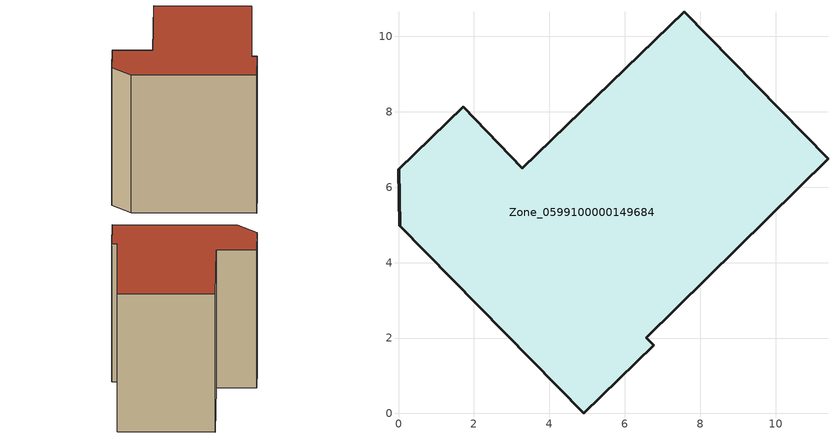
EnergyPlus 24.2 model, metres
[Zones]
Zone_0599100000149684
 floor ground (C_G): 6.57,2.01 6.77,1.81 4.91,0 0.03,4.98 0,6.47 1.71,8.13 3.28,6.5 7.58,10.66 11.39,6.75 z0
 wall outside (C_F): 6.77,1.81 6.57,2.01 11.39,6.75 7.58,10.66 3.28,6.5 1.71,8.13 0,6.47 0.03,4.98 4.91,0 6.77,1.81 z0:8.39
 roof outside (C_R): 3.28,6.5 1.71,8.13 0,6.47 0.03,4.98 4.91,0 6.77,1.81 6.57,2.01 11.39,6.75 7.58,10.66 z8.39
[BUILDING]
Pand.0599100000149684: North Axis=0; Terrain=City; Loads Convergence Tolerance Value=0.04; Temperature Convergence Tolerance Value=0.4; Solar Distribution=FullExterior; Maximum Number of Warmup Days=25; Minimum Number of Warmup Days=1
[Site:Location]
Rotterdam.The.Hague.AP_ZH_NLD Design_Conditions: Latitude=51.96; Longitude=4.45; Time Zone=1; Elevation=-4.5
[SITE:GROUNDTEMPERATURE:BUILDINGSURFACE]
18, 18, 18, 18, 18, 18, 18, 18, 18, 18, 18, 18
[MATERIAL] Thermal Absorptance=0.9; Solar Absorptance=0.7; Visible Absorptance=0.7
Name | Roughness | Thickness | Conductivity | Density | Specific Heat
G.TC.1975-1991 | MediumSmooth | 0.15 | 0.288461 | 540 | 1210
F.TC.1975-1991 | Rough | 0.3 | 0.230769 | 1920 | 840
R.TC.1975-1991 | MediumRough | 0.2 | 0.153846 | 1500 | 1000
[CONSTRUCTION]
C_G: G.TC.1975-1991
C_F: F.TC.1975-1991
C_R: R.TC.1975-1991
[ZONE]
Zone_0599100000149684: Type=1; Multiplier=1; Ceiling Height=Autocalculate; Volume=Autocalculate; Floor Area=autocalculate; Part of Total Floor Area=Yes
[ZONEINFILTRATION:DESIGNFLOWRATE]
Infil_Zone_0599100000149684: Zone or ZoneList or Space or SpaceList=Zone_0599100000149684; Schedule=AlwaysOn; Design Flow Rate Calculation Method=Flow/Area; Flow Rate per Floor Area=0.003; Constant Term Coefficient=1; Temperature Term Coefficient=0; Velocity Term Coefficient=0; Velocity Squared Term Coefficient=0
[HVACTEMPLATE:ZONE:IDEALLOADSAIRSYSTEM]
Zone_0599100000149684: Maximum Heating Supply Air Temperature=50; Minimum Cooling Supply Air Temperature=13; Maximum Heating Supply Air Humidity Ratio=0.0156; Minimum Cooling Supply Air Humidity Ratio=0.0077; Heating Limit=NoLimit; Cooling Limit=NoLimit; Dehumidification Control Type=ConstantSensibleHeatRatio; Cooling Sensible Heat Ratio=0.7; Dehumidification Setpoint=60; Humidification Control Type=None; Humidification Setpoint=30; Outdoor Air Method=None; Outdoor Air Flow Rate per Person=0.00944; Outdoor Air Flow Rate per Zone Floor Area=0; Outdoor Air Flow Rate per Zone=0; Demand Controlled Ventilation Type=None; Outdoor Air Economizer Type=NoEconomizer; Heat Recovery Type=None; Sensible Heat Recovery Effectiveness=0.7; Latent Heat Recovery Effectiveness=0.65
[ZONECONTROL:THERMOSTAT]
ThermostatControl_Zone_0599100000149684: Zone or ZoneList=Zone_0599100000149684; Control Type Schedule=DualSetpointControlType; Control 1=Thermostat_Zone_0599100000149684; Temperature Difference Between Cutout And Setpoint=0
[THERMOSTATSETPOINT:DUALSETPOINT]
Thermostat_Zone_0599100000149684: Heating Setpoint Temperature Schedule=HeatingSetpoint_Zone_0599100000149684; Cooling Setpoint Temperature Schedule=CoolingSetpoint_Zone_0599100000149684
[SCHEDULE:COMPACT]
HeatingSetpoint_Zone_0599100000149684: Through: 12/31, For: AllDays, Until: 24:00, 21
CoolingSetpoint_Zone_0599100000149684: Through: 12/31, For: AllDays, Until: 24:00, 24
DualSetpointControlType: Through: 12/31, For: AllDays, Until: 24:00, 4
AlwaysOn: Through: 12/31, For: AllDays, Until: 24:00, 1
